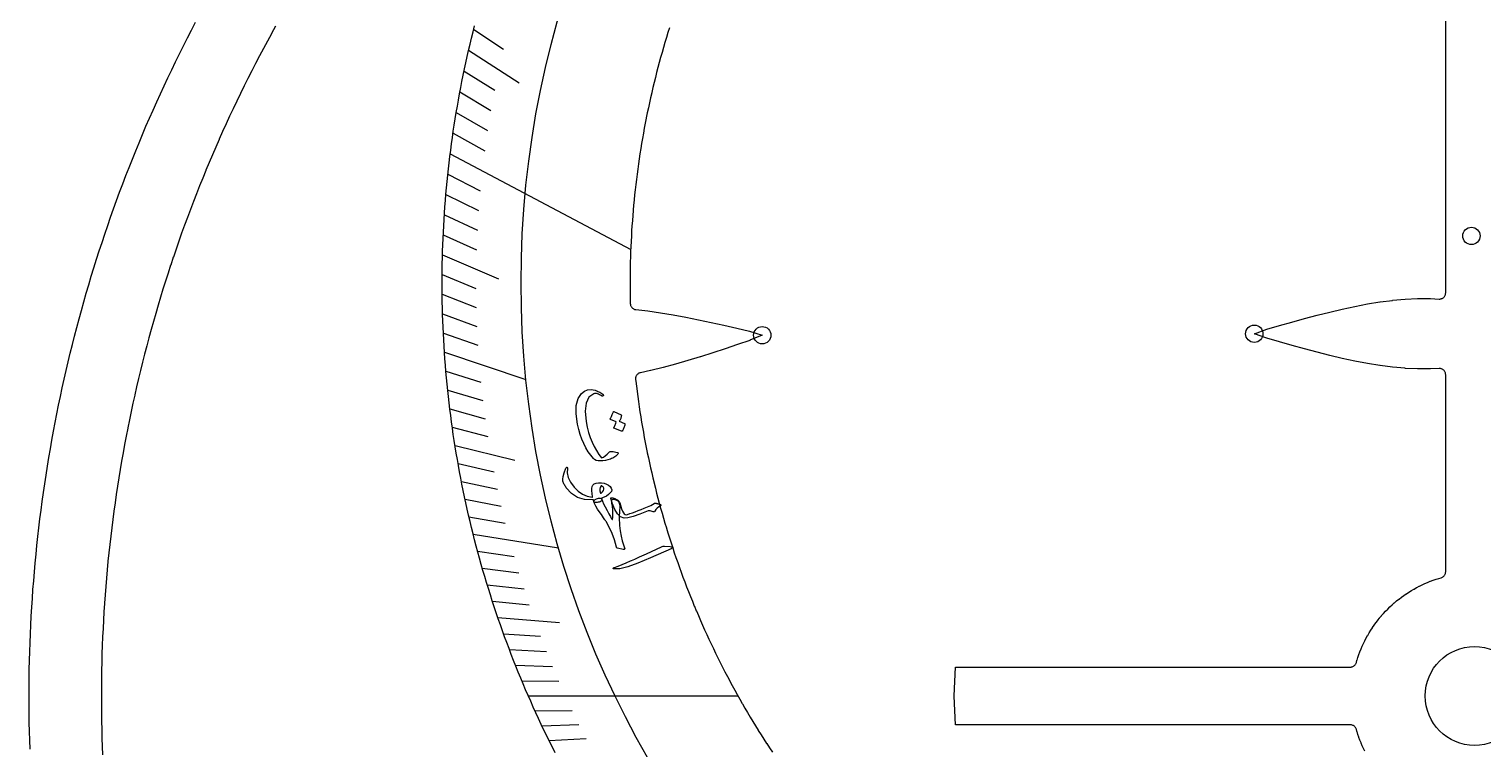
# Model space of a CAD drawing. Header units: millimetres. Extents: x -58 to 58, y -58 to 58.
# Drawn here: x -58.5 to 0.3, y -2.1 to 27 of the extents above; entities that cross this region are included whole.
import ezdxf

# ---------------------------------------------------------------- set-up
doc = ezdxf.new("R2010")
doc.units = ezdxf.units.MM
for name, color, linetype in [('CUT_INNER', 6, 'Continuous'), ('CUT_OUTER', 1, 'Continuous'), ('ENGRAVE', 7, 'Continuous'), ('ENGRAVE_FINE', 8, 'Continuous'), ('TEXT', 5, 'Continuous')]:
    doc.layers.add(name, color=color, linetype=linetype)

msp = doc.modelspace()

# ---------------------------------------------------------------- linework, layer by layer
at = {"layer": 'CUT_INNER'}
for points in [[(-4.4422, -2.2343), (-4.4944, -2.1274), (-4.4957, -2.1246), (-4.5453, -2.0165), (-4.5465, -2.0137), (-4.5934, -1.9043), (-4.5946, -1.9015), (-4.6387, -1.791), (-4.6398, -1.7881), (-4.6813, -1.6766), (-4.6823, -1.6737), (-4.721, -1.5612), (-4.722, -1.5583), (-4.7579, -1.4449), (-4.7588, -1.442), (-4.7854, -1.3504), (-4.7934, -1.327), (-4.8038, -1.3044), (-4.8163, -1.2831), (-4.8309, -1.263), (-4.8474, -1.2446), (-4.8656, -1.2278), (-4.8854, -1.2129), (-4.9066, -1.2001), (-4.9289, -1.1894), (-4.9522, -1.181), (-4.9762, -1.1749), (-5.0007, -1.1712), (-5.0255, -1.17), (-20.9976, -1.17), (-21.0036, -1.1697), (-21.0042, -1.1637), (-21.0611, -0.0061), (-21.0611, 0.0061), (-21.0042, 1.1637), (-21.0036, 1.1697), (-20.9976, 1.17), (-5.0255, 1.17), (-5.0007, 1.1712), (-4.9762, 1.1749), (-4.9522, 1.181), (-4.9289, 1.1894), (-4.9066, 1.2001), (-4.8854, 1.2129), (-4.8656, 1.2278), (-4.8474, 1.2446), (-4.8309, 1.263), (-4.8163, 1.2831), (-4.8038, 1.3044), (-4.7934, 1.327), (-4.7854, 1.3504), (-4.7588, 1.442), (-4.7579, 1.4449), (-4.722, 1.5583), (-4.721, 1.5612), (-4.6823, 1.6737), (-4.6813, 1.6766), (-4.6398, 1.7881), (-4.6387, 1.791), (-4.5946, 1.9015), (-4.5934, 1.9043), (-4.5465, 2.0137), (-4.5453, 2.0165), (-4.4957, 2.1246), (-4.4944, 2.1274), (-4.4422, 2.2343), (-4.4409, 2.2371), (-4.3861, 2.3427), (-4.3846, 2.3454), (-4.3272, 2.4496), (-4.3257, 2.4523), (-4.2658, 2.5551), (-4.2643, 2.5577), (-4.2018, 2.659), (-4.2002, 2.6616), (-4.1353, 2.7613), (-4.1336, 2.7638), (-4.0663, 2.8619), (-4.0645, 2.8644), (-3.9948, 2.9609), (-3.993, 2.9633), (-3.921, 3.058), (-3.9191, 3.0604), (-3.8448, 3.1533), (-3.8428, 3.1557), (-3.7662, 3.2467), (-3.7642, 3.2491), (-3.6854, 3.3382), (-3.6833, 3.3405), (-3.6024, 3.4276), (-3.6002, 3.4298), (-3.5172, 3.515), (-3.515, 3.5172), (-3.4298, 3.6002), (-3.4276, 3.6024), (-3.3405, 3.6833), (-3.3382, 3.6854), (-3.2491, 3.7642), (-3.2467, 3.7662), (-3.1557, 3.8428), (-3.1533, 3.8448), (-3.0604, 3.9191), (-3.058, 3.921), (-2.9633, 3.993), (-2.9609, 3.9948), (-2.8644, 4.0645), (-2.8619, 4.0663), (-2.7638, 4.1336), (-2.7613, 4.1353), (-2.6616, 4.2002), (-2.659, 4.2018), (-2.5577, 4.2643), (-2.5551, 4.2658), (-2.4523, 4.3257), (-2.4496, 4.3272), (-2.3454, 4.3846), (-2.3427, 4.3861), (-2.2371, 4.4409), (-2.2343, 4.4422), (-2.1274, 4.4944), (-2.1246, 4.4957), (-2.0165, 4.5453), (-2.0137, 4.5465), (-1.9043, 4.5934), (-1.9015, 4.5946), (-1.791, 4.6387), (-1.7881, 4.6398), (-1.6766, 4.6813), (-1.6737, 4.6823), (-1.5612, 4.721), (-1.5583, 4.722), (-1.4449, 4.7579), (-1.442, 4.7588), (-1.3504, 4.7854), (-1.327, 4.7934), (-1.3044, 4.8038), (-1.2831, 4.8163), (-1.263, 4.8309), (-1.2446, 4.8474), (-1.2278, 4.8656), (-1.2129, 4.8854), (-1.2001, 4.9066), (-1.1894, 4.9289), (-1.181, 4.9522), (-1.1749, 4.9762), (-1.1712, 5.0007), (-1.17, 5.0255), (-1.17, 12.9993), (-1.1713, 13.0246), (-1.1751, 13.0496), (-1.1814, 13.0741), (-1.1902, 13.0978), (-1.2013, 13.1205), (-1.2147, 13.142), (-1.2302, 13.162), (-1.2476, 13.1803), (-1.2667, 13.1968), (-1.2875, 13.2113), (-1.3096, 13.2236), (-1.3328, 13.2336), (-1.3569, 13.2412), (-1.3817, 13.2464), (-1.4068, 13.249), (-1.4321, 13.249), (-1.7902, 13.2316), (-1.7964, 13.2315), (-2.2991, 13.2319), (-2.3048, 13.232), (-2.808, 13.2556), (-2.8133, 13.2559), (-3.317, 13.3009), (-3.3217, 13.3014), (-3.826, 13.3657), (-3.8301, 13.3663), (-4.335, 13.4479), (-4.3385, 13.4486), (-4.844, 13.5453), (-4.8469, 13.5459), (-5.353, 13.6554), (-5.3553, 13.656), (-5.8619, 13.776), (-5.8638, 13.7764), (-6.3709, 13.9047), (-6.3722, 13.9051), (-6.8792, 14.0395), (-7.3881, 14.1789), (-7.897, 14.3222), (-7.8983, 14.3225), (-8.4027, 14.4704), (-8.4098, 14.4727), (-8.909, 14.6521), (-8.9142, 14.6542), (-8.909, 14.6564), (-8.4098, 14.8358), (-8.4027, 14.8381), (-7.8983, 14.9859), (-7.897, 14.9862), (-7.3898, 15.129), (-6.8812, 15.2684), (-6.3722, 15.4033), (-6.3709, 15.4037), (-5.8638, 15.532), (-5.8619, 15.5324), (-5.3553, 15.6525), (-5.353, 15.653), (-4.8469, 15.7625), (-4.844, 15.7631), (-4.3385, 15.8599), (-4.335, 15.8605), (-3.8301, 15.9421), (-3.826, 15.9427), (-3.3217, 16.0071), (-3.317, 16.0076), (-2.8133, 16.0525), (-2.808, 16.0529), (-2.3048, 16.0764), (-2.2991, 16.0766), (-1.7964, 16.077), (-1.7902, 16.0768), (-1.4321, 16.0594), (-1.4068, 16.0594), (-1.3817, 16.0621), (-1.3569, 16.0672), (-1.3328, 16.0748), (-1.3096, 16.0848), (-1.2875, 16.0971), (-1.2667, 16.1116), (-1.2476, 16.1281), (-1.2302, 16.1464), (-1.2147, 16.1664), (-1.2013, 16.1879), (-1.1902, 16.2106), (-1.1814, 16.2344), (-1.1751, 16.2588), (-1.1713, 16.2838), (-1.17, 16.3091), (-1.17, 31.2953)], [(-48.5226, 27.0949), (-48.6872, 26.798), (-48.688, 26.7967), (-48.8507, 26.4988), (-48.8515, 26.4974), (-49.0124, 26.1985), (-49.0131, 26.1972), (-49.1722, 25.8973), (-49.173, 25.896), (-49.3302, 25.5951), (-49.3309, 25.5938), (-49.4863, 25.292), (-49.487, 25.2906), (-49.6406, 24.9878), (-49.6413, 24.9865), (-49.793, 24.6828), (-49.7937, 24.6814), (-49.9435, 24.3768), (-49.9442, 24.3754), (-50.0921, 24.0699), (-50.0928, 24.0685), (-50.2389, 23.7621), (-50.2395, 23.7607), (-50.3837, 23.4534), (-50.3844, 23.452), (-50.5267, 23.1438), (-50.5273, 23.1424), (-50.6677, 22.8333), (-50.6684, 22.8319), (-50.8069, 22.522), (-50.8075, 22.5206), (-50.9441, 22.2098), (-50.9447, 22.2084), (-51.0794, 21.8968), (-51.0801, 21.8954), (-51.2128, 21.583), (-51.2134, 21.5816), (-51.3443, 21.2683), (-51.3449, 21.2669), (-51.4738, 20.9529), (-51.4744, 20.9515), (-51.6014, 20.6367), (-51.602, 20.6352), (-51.7271, 20.3197), (-51.7277, 20.3182), (-51.8508, 20.0019), (-51.8513, 20.0005), (-51.9725, 19.6834), (-51.9731, 19.6819), (-52.0923, 19.3641), (-52.0929, 19.3626), (-52.2102, 19.0441), (-52.2107, 19.0426), (-52.3261, 18.7234), (-52.3266, 18.7219), (-52.44, 18.402), (-52.4405, 18.4005), (-52.5519, 18.0798), (-52.5524, 18.0784), (-52.6618, 17.7571), (-52.6623, 17.7556), (-52.7698, 17.4336), (-52.7703, 17.4321), (-52.8758, 17.1095), (-52.8762, 17.108), (-52.9797, 16.7847), (-52.9802, 16.7832), (-53.0817, 16.4593), (-53.0822, 16.4579), (-53.1817, 16.1333), (-53.1822, 16.1318), (-53.2797, 15.8067), (-53.2802, 15.8052), (-53.3757, 15.4795), (-53.3761, 15.478), (-53.4697, 15.1517), (-53.4701, 15.1502), (-53.5616, 14.8233), (-53.5621, 14.8218), (-53.6516, 14.4944), (-53.652, 14.4929), (-53.7395, 14.1649), (-53.7399, 14.1634), (-53.8254, 13.8349), (-53.8258, 13.8334), (-53.9093, 13.5044), (-53.9097, 13.5029), (-53.9911, 13.1733), (-53.9915, 13.1718), (-54.071, 12.8418), (-54.0713, 12.8403), (-54.1487, 12.5098), (-54.1491, 12.5083), (-54.2245, 12.1773), (-54.2248, 12.1758), (-54.2982, 11.8444), (-54.2985, 11.8429), (-54.3698, 11.511), (-54.3701, 11.5095), (-54.4394, 11.1771), (-54.4397, 11.1756), (-54.507, 10.8429), (-54.5073, 10.8414), (-54.5725, 10.5082), (-54.5728, 10.5067), (-54.6359, 10.1732), (-54.6362, 10.1717), (-54.6973, 9.8378), (-54.6976, 9.8363), (-54.7567, 9.502), (-54.7569, 9.5005), (-54.8139, 9.1658), (-54.8142, 9.1643), (-54.8692, 8.8293), (-54.8694, 8.8278), (-54.9223, 8.4925), (-54.9225, 8.4909), (-54.9734, 8.1553), (-54.9736, 8.1538), (-55.0224, 7.8178), (-55.0226, 7.8163), (-55.0693, 7.4801), (-55.0695, 7.4786), (-55.1142, 7.142), (-55.1144, 7.1405), (-55.157, 6.8037), (-55.1571, 6.8022), (-55.1977, 6.4652), (-55.1978, 6.4636), (-55.2363, 6.1264), (-55.2365, 6.1248), (-55.2728, 5.7873), (-55.273, 5.7858), (-55.3073, 5.4481), (-55.3075, 5.4465), (-55.3397, 5.1086), (-55.3398, 5.1071), (-55.37, 4.7689), (-55.3701, 4.7674), (-55.3982, 4.4291), (-55.3983, 4.4276), (-55.4244, 4.0891), (-55.4245, 4.0876), (-55.4484, 3.749), (-55.4485, 3.7474), (-55.4704, 3.4087), (-55.4705, 3.4071), (-55.4902, 3.0682), (-55.4903, 3.0667), (-55.508, 2.7277), (-55.5081, 2.7262), (-55.5237, 2.3871), (-55.5238, 2.3855), (-55.5373, 2.0463), (-55.5374, 2.0448), (-55.5488, 1.7055), (-55.5489, 1.704), (-55.5582, 1.3646), (-55.5583, 1.3631), (-55.5656, 1.0237), (-55.5656, 1.0222), (-55.5708, 0.6828), (-55.5708, 0.6812), (-55.5739, 0.3418), (-55.574, 0.3402), (-55.575, 0.0008), (-55.575, -0.0008), (-55.574, -0.3402), (-55.5739, -0.3418), (-55.5708, -0.6812), (-55.5708, -0.6828), (-55.5656, -1.0222), (-55.5656, -1.0237), (-55.5583, -1.3631), (-55.5582, -1.3646), (-55.5489, -1.704), (-55.5488, -1.7055), (-55.5374, -2.0448), (-55.5373, -2.0463), (-55.5238, -2.3855)], [(-37.2055, -2.2988), (-37.3215, -2.0702), (-37.436, -1.8408), (-37.5492, -1.6108), (-37.661, -1.38), (-37.7713, -1.1486), (-37.8802, -0.9165), (-37.9877, -0.6837), (-38.0937, -0.4503), (-38.1983, -0.2162), (-38.3015, 0.0184), (-38.4033, 0.2538), (-38.5036, 0.4897), (-38.6024, 0.7263), (-38.6998, 0.9634), (-38.7957, 1.2012), (-38.8902, 1.4395), (-38.9832, 1.6785), (-39.0747, 1.9179), (-39.1648, 2.158), (-39.2534, 2.3986), (-39.3405, 2.6397), (-39.4261, 2.8813), (-39.5103, 3.1235), (-39.593, 3.3662), (-39.6741, 3.6094), (-39.7538, 3.8531), (-39.832, 4.0972), (-39.9087, 4.3419), (-39.9839, 4.587), (-40.0575, 4.8325), (-40.1297, 5.0786), (-40.2004, 5.325), (-40.2695, 5.5719), (-40.3371, 5.8192), (-40.4032, 6.0669), (-40.4678, 6.315), (-40.5309, 6.5635), (-40.5924, 6.8124), (-40.6524, 7.0616), (-40.7109, 7.3113), (-40.7678, 7.5612), (-40.8232, 7.8116), (-40.8771, 8.0622), (-40.9295, 8.3132), (-40.9802, 8.5645), (-41.0295, 8.8161), (-41.0772, 9.068), (-41.1234, 9.3202), (-41.168, 9.5727), (-41.211, 9.8254), (-41.2525, 10.0784), (-41.2925, 10.3316), (-41.3309, 10.5851), (-41.3677, 10.8388), (-41.403, 11.0928), (-41.4368, 11.3469), (-41.4689, 11.6013), (-41.4995, 11.8558), (-41.5286, 12.1105), (-41.5561, 12.3654), (-41.582, 12.6205), (-41.6063, 12.8757), (-41.6291, 13.1311), (-41.6503, 13.3866), (-41.67, 13.6422), (-41.6881, 13.898), (-41.7046, 14.1538), (-41.7195, 14.4097), (-41.7329, 14.6658), (-41.7447, 14.9219), (-41.7549, 15.1781), (-41.7636, 15.4343), (-41.7706, 15.6906), (-41.7762, 15.9469), (-41.7801, 16.2032), (-41.7825, 16.4596), (-41.7833, 16.716), (-41.7825, 16.9724), (-41.7801, 17.2287), (-41.7762, 17.4851), (-41.7707, 17.7414), (-41.7636, 17.9977), (-41.755, 18.2539), (-41.7447, 18.5101), (-41.733, 18.7662), (-41.7196, 19.0222), (-41.7047, 19.2782), (-41.6882, 19.534), (-41.6701, 19.7898), (-41.6505, 20.0454), (-41.6292, 20.3009), (-41.6065, 20.5562), (-41.5821, 20.8115), (-41.5562, 21.0665), (-41.5287, 21.3214), (-41.4997, 21.5762), (-41.4691, 21.8307), (-41.437, 22.0851), (-41.4032, 22.3392), (-41.368, 22.5932), (-41.3311, 22.8469), (-41.2927, 23.1004), (-41.2528, 23.3536), (-41.2113, 23.6066), (-41.1682, 23.8593), (-41.1236, 24.1118), (-41.0775, 24.364), (-41.0298, 24.6159), (-40.9805, 24.8675), (-40.9298, 25.1188), (-40.8774, 25.3698), (-40.8236, 25.6204), (-40.7682, 25.8708), (-40.7112, 26.1207), (-40.6528, 26.3704), (-40.5928, 26.6196), (-40.5312, 26.8685), (-40.4682, 27.117)], [(-32.5826, 27.0381), (-32.6448, 26.8394), (-32.6453, 26.8379), (-32.7063, 26.6389), (-32.7068, 26.6374), (-32.7666, 26.438), (-32.767, 26.4366), (-32.8256, 26.2368), (-32.826, 26.2353), (-32.8834, 26.0352), (-32.8838, 26.0337), (-32.94, 25.8333), (-32.9404, 25.8318), (-32.9953, 25.631), (-32.9957, 25.6295), (-33.0494, 25.4284), (-33.0498, 25.4269), (-33.1022, 25.2254), (-33.1026, 25.2239), (-33.1538, 25.0221), (-33.1542, 25.0206), (-33.2041, 24.8185), (-33.2045, 24.8171), (-33.2532, 24.6147), (-33.2536, 24.6132), (-33.301, 24.4105), (-33.3014, 24.409), (-33.3476, 24.206), (-33.348, 24.2045), (-33.3929, 24.0012), (-33.3933, 23.9997), (-33.437, 23.7962), (-33.4373, 23.7947), (-33.4798, 23.5909), (-33.4801, 23.5894), (-33.5214, 23.3853), (-33.5217, 23.3838), (-33.5617, 23.1795), (-33.562, 23.178), (-33.6007, 22.9735), (-33.601, 22.972), (-33.6384, 22.7672), (-33.6387, 22.7657), (-33.6749, 22.5607), (-33.6752, 22.5592), (-33.7102, 22.3539), (-33.7104, 22.3524), (-33.7441, 22.147), (-33.7444, 22.1455), (-33.7768, 21.9398), (-33.777, 21.9383), (-33.8082, 21.7325), (-33.8084, 21.731), (-33.8384, 21.525), (-33.8386, 21.5234), (-33.8672, 21.3172), (-33.8674, 21.3157), (-33.8948, 21.1093), (-33.895, 21.1078), (-33.9211, 20.9013), (-33.9213, 20.8998), (-33.9462, 20.6931), (-33.9463, 20.6916), (-33.9699, 20.4847), (-33.9701, 20.4832), (-33.9924, 20.2762), (-33.9926, 20.2747), (-34.0136, 20.0676), (-34.0137, 20.066), (-34.0335, 19.8588), (-34.0337, 19.8573), (-34.0522, 19.6499), (-34.0523, 19.6484), (-34.0695, 19.4409), (-34.0696, 19.4394), (-34.0856, 19.2318), (-34.0857, 19.2303), (-34.1004, 19.0226), (-34.1005, 19.0211), (-34.1139, 18.8133), (-34.114, 18.8118), (-34.1261, 18.604), (-34.1262, 18.6025), (-34.137, 18.3946), (-34.1371, 18.393), (-34.1467, 18.1851), (-34.1468, 18.1835), (-34.1551, 17.9755), (-34.1551, 17.974), (-34.1621, 17.7659), (-34.1622, 17.7644), (-34.1679, 17.5563), (-34.168, 17.5548), (-34.1724, 17.3466), (-34.1725, 17.3451), (-34.1757, 17.1369), (-34.1757, 17.1354), (-34.1776, 16.9272), (-34.1776, 16.9257), (-34.1783, 16.7175), (-34.1783, 16.716), (-34.1776, 16.5078), (-34.1776, 16.5063), (-34.1757, 16.2981), (-34.1757, 16.2966), (-34.1725, 16.0884), (-34.1724, 16.0869), (-34.168, 15.8787), (-34.1679, 15.8772), (-34.1678, 15.8723), (-34.166, 15.8485), (-34.162, 15.825), (-34.1557, 15.802), (-34.1472, 15.7796), (-34.1367, 15.7582), (-34.1242, 15.7379), (-34.1098, 15.7189), (-34.0936, 15.7014), (-34.0759, 15.6854), (-34.0567, 15.6712), (-34.0362, 15.659), (-34.0147, 15.6487), (-33.9923, 15.6405), (-33.9692, 15.6345), (-33.9456, 15.6307), (-33.4635, 15.5769), (-33.4599, 15.5764), (-32.9503, 15.5046), (-32.9473, 15.5042), (-32.4365, 15.4196), (-32.4341, 15.4192), (-31.9223, 15.3241), (-31.9204, 15.3238), (-31.4076, 15.2205), (-31.4063, 15.2202), (-30.8933, 15.1109), (-30.3782, 14.9966), (-29.8629, 14.8785), (-29.8616, 14.8782), (-29.3505, 14.7553), (-29.3432, 14.7533), (-28.8354, 14.5985), (-28.8306, 14.5968), (-28.8356, 14.5943), (-29.3254, 14.3907), (-29.3324, 14.388), (-29.829, 14.2156), (-29.8303, 14.2152), (-30.3299, 14.0477), (-30.831, 13.8836), (-31.3327, 13.7238), (-31.3341, 13.7234), (-31.8343, 13.5703), (-31.8361, 13.5698), (-32.3362, 13.4251), (-32.3385, 13.4244), (-32.8386, 13.2902), (-32.8415, 13.2894), (-33.3416, 13.168), (-33.3451, 13.1672), (-33.7573, 13.0796), (-33.7811, 13.0734), (-33.8041, 13.0648), (-33.8262, 13.054), (-33.8471, 13.041), (-33.8666, 13.0261), (-33.8846, 13.0094), (-33.9008, 12.9909), (-33.9152, 12.971), (-33.9275, 12.9498), (-33.9377, 12.9274), (-33.9456, 12.9041), (-33.9512, 12.8802), (-33.9545, 12.8559), (-33.9553, 12.8313), (-33.9537, 12.8068), (-33.9463, 12.7419), (-33.9462, 12.7404), (-33.9213, 12.5337), (-33.9211, 12.5322), (-33.895, 12.3257), (-33.8948, 12.3241), (-33.8674, 12.1178), (-33.8672, 12.1163), (-33.8386, 11.9101), (-33.8384, 11.9085), (-33.8084, 11.7025), (-33.8082, 11.701), (-33.777, 11.4952), (-33.7768, 11.4936), (-33.7444, 11.288), (-33.7441, 11.2865), (-33.7104, 11.0811), (-33.7102, 11.0795), (-33.6752, 10.8743), (-33.6749, 10.8728), (-33.6387, 10.6678), (-33.6384, 10.6663), (-33.601, 10.4615), (-33.6007, 10.46), (-33.562, 10.2555), (-33.5617, 10.254), (-33.5217, 10.0497), (-33.5214, 10.0481), (-33.4801, 9.8441), (-33.4798, 9.8426), (-33.4373, 9.6388), (-33.437, 9.6373), (-33.3933, 9.4338), (-33.3929, 9.4323), (-33.348, 9.229), (-33.3476, 9.2275), (-33.3014, 9.0245), (-33.301, 9.023), (-33.2536, 8.8203), (-33.2532, 8.8188), (-33.2045, 8.6164), (-33.2041, 8.6149), (-33.1542, 8.4129), (-33.1538, 8.4114), (-33.1026, 8.2096), (-33.1022, 8.2081), (-33.0498, 8.0066), (-33.0494, 8.0051), (-32.9957, 7.804), (-32.9953, 7.8025), (-32.9404, 7.6017), (-32.94, 7.6002), (-32.8838, 7.3998), (-32.8834, 7.3983), (-32.826, 7.1982), (-32.8256, 7.1967), (-32.767, 6.9969), (-32.7666, 6.9955), (-32.7068, 6.7961), (-32.7063, 6.7946), (-32.6453, 6.5956), (-32.6448, 6.5941), (-32.5826, 6.3954), (-32.5821, 6.394), (-32.5186, 6.1957), (-32.5181, 6.1943), (-32.4535, 5.9964), (-32.453, 5.9949), (-32.3871, 5.7975), (-32.3866, 5.796), (-32.3195, 5.5989), (-32.319, 5.5975), (-32.2506, 5.4008), (-32.2501, 5.3994), (-32.1806, 5.2032), (-32.1801, 5.2017), (-32.1093, 5.0059), (-32.1088, 5.0045), (-32.0369, 4.8091), (-32.0363, 4.8077), (-31.9632, 4.6128), (-31.9627, 4.6113), (-31.8883, 4.4169), (-31.8878, 4.4154), (-31.8123, 4.2214), (-31.8117, 4.22), (-31.735, 4.0265), (-31.7344, 4.0251), (-31.6565, 3.832), (-31.656, 3.8306), (-31.5769, 3.638), (-31.5763, 3.6366), (-31.496, 3.4445), (-31.4954, 3.4431), (-31.414, 3.2515), (-31.4134, 3.2501), (-31.3308, 3.059), (-31.3302, 3.0576), (-31.2464, 2.867), (-31.2458, 2.8656), (-31.1608, 2.6755), (-31.1602, 2.6741), (-31.0741, 2.4846), (-31.0735, 2.4832), (-30.9862, 2.2942), (-30.9855, 2.2928), (-30.8971, 2.1044), (-30.8964, 2.103), (-30.8069, 1.915), (-30.8062, 1.9137), (-30.7155, 1.7263), (-30.7148, 1.7249), (-30.6229, 1.5381), (-30.6222, 1.5367), (-30.5292, 1.3505), (-30.5285, 1.3491), (-30.4343, 1.1635), (-30.4336, 1.1621), (-30.3383, 0.977), (-30.3376, 0.9757), (-30.2412, 0.7912), (-30.2405, 0.7898), (-30.1429, 0.6059), (-30.1422, 0.6046), (-30.0435, 0.4213), (-30.0427, 0.4199), (-29.9429, 0.2372), (-29.9422, 0.2359), (-29.8412, 0.0538), (-29.8405, 0.0525), (-29.7384, -0.129), (-29.7377, -0.1303), (-29.6345, -0.3111), (-29.6337, -0.3125), (-29.5295, -0.4927), (-29.5287, -0.494), (-29.4233, -0.6735), (-29.4225, -0.6748), (-29.3161, -0.8537), (-29.3153, -0.855), (-29.2077, -1.0333), (-29.2069, -1.0346), (-29.0982, -1.2122), (-29.0974, -1.2135), (-28.9877, -1.3904), (-28.9869, -1.3917), (-28.876, -1.5679), (-28.8752, -1.5692), (-28.7633, -1.7447), (-28.7625, -1.746), (-28.6495, -1.9209), (-28.6486, -1.9222), (-28.5346, -2.0963), (-28.5337, -2.0976), (-28.4186, -2.271)]]:
    msp.add_lwpolyline(points, dxfattribs=at)
msp.add_circle((0, 0), 2, dxfattribs=at)
at = {"layer": 'CUT_OUTER'}
msp.add_lwpolyline([(-58.4603, -2.154), (-58.4724, -1.7952), (-58.4824, -1.4364), (-58.4901, -1.0776), (-58.4956, -0.7186), (-58.4989, -0.3597), (-58.5, -0.0008), (-58.4989, 0.3582), (-58.4956, 0.7171), (-58.4901, 1.076), (-58.4824, 1.4349), (-58.4725, 1.7937), (-58.4604, 2.1525), (-58.4461, 2.5111), (-58.4296, 2.8697), (-58.4109, 3.2282), (-58.39, 3.5865), (-58.3668, 3.9447), (-58.3415, 4.3028), (-58.314, 4.6607), (-58.2844, 5.0184), (-58.2525, 5.3759), (-58.2184, 5.7332), (-58.1821, 6.0904), (-58.1436, 6.4472), (-58.103, 6.8039), (-58.0601, 7.1603), (-58.0151, 7.5164), (-57.9679, 7.8722), (-57.9185, 8.2278), (-57.8669, 8.583), (-57.8132, 8.9379), (-57.7573, 9.2924), (-57.6991, 9.6467), (-57.6389, 10.0005), (-57.5764, 10.354), (-57.5118, 10.7071), (-57.445, 11.0598), (-57.3761, 11.412), (-57.305, 11.7639), (-57.2317, 12.1153), (-57.1563, 12.4662), (-57.0787, 12.8167), (-56.999, 13.1667), (-56.9172, 13.5162), (-56.8332, 13.8651), (-56.747, 14.2136), (-56.6587, 14.5615), (-56.5683, 14.9089), (-56.4758, 15.2557), (-56.3811, 15.602), (-56.2843, 15.9476), (-56.1854, 16.2927), (-56.0844, 16.6371), (-55.9812, 16.9809), (-55.876, 17.3241), (-55.7686, 17.6666), (-55.6592, 18.0085), (-55.5476, 18.3497), (-55.434, 18.6901), (-55.3183, 19.0299), (-55.2005, 19.369), (-55.0806, 19.7073), (-54.9586, 20.0449), (-54.8346, 20.3818), (-54.7085, 20.7179), (-54.5804, 21.0531), (-54.4501, 21.3876), (-54.3179, 21.7213), (-54.1836, 22.0542), (-54.0472, 22.3863), (-53.9089, 22.7175), (-53.7685, 23.0478), (-53.626, 23.3773), (-53.4816, 23.7059), (-53.3351, 24.0336), (-53.1866, 24.3604), (-53.0362, 24.6863), (-52.8837, 25.0113), (-52.7292, 25.3353), (-52.5728, 25.6584), (-52.4144, 25.9805), (-52.254, 26.3016), (-52.0916, 26.6217), (-51.9273, 26.9408), (-51.761, 27.2589)], dxfattribs=at)
at = {"layer": 'ENGRAVE'}
for points in [[(-41.456, 21.9356), (-34.1514, 18.0705)], [(-41.6886, 13.9061), (-38.3905, 12.806)], [(-40.5273, 6.5492), (-37.0684, 5.9903)], [(-38.2935, 0), (-29.8111, 0)]]:
    msp.add_lwpolyline(points, dxfattribs=at)
for centre, radius in [((0, 16.7167), 38.5892), ((-0.127, 18.6142), 0.351), ((-28.8298, 14.5968), 0.351), ((-8.915, 14.6542), 0.351)]:
    msp.add_circle(centre, radius, dxfattribs=at)
at = {"layer": 'ENGRAVE_FINE'}
for points in [[(-40.5054, 26.971), (-39.2945, 26.1647)], [(-40.7103, 26.1248), (-38.6635, 24.8114)], [(-40.8962, 25.2809), (-39.6551, 24.5137)], [(-41.0633, 24.4396), (-39.8078, 23.6923)], [(-41.2122, 23.6014), (-39.9425, 22.8743)], [(-41.343, 22.7666), (-40.0596, 22.0599)], [(-41.5518, 21.1088), (-40.2422, 20.4435)], [(-41.6305, 20.2866), (-40.3083, 19.6423)], [(-41.6925, 19.4691), (-40.3582, 18.8461)], [(-41.7382, 18.6568), (-40.3922, 18.0552)], [(-41.7679, 17.85), (-39.5014, 16.8814)], [(-41.7819, 17.0488), (-40.4137, 16.4905)], [(-41.7807, 16.2536), (-40.402, 15.7173)], [(-41.7645, 15.4646), (-40.3757, 14.9504)], [(-41.7337, 14.6821), (-40.3353, 14.1901)], [(-41.6296, 13.137), (-40.2133, 12.6901)], [(-41.5571, 12.3749), (-40.1323, 11.9507)], [(-41.4712, 11.6201), (-40.0386, 11.2187)], [(-41.3725, 10.8725), (-39.9324, 10.4941)], [(-41.2612, 10.1325), (-38.8441, 9.539)], [(-41.1377, 9.4001), (-39.6839, 9.0679)], [(-41.0022, 8.6755), (-39.5423, 8.3666)], [(-40.8551, 7.9587), (-39.3895, 7.6732)], [(-40.6967, 7.2499), (-39.2259, 6.9879)], [(-40.3472, 5.8566), (-38.8673, 5.6418)], [(-40.1568, 5.1723), (-38.6729, 4.9812)], [(-39.9562, 4.4963), (-38.469, 4.3289)], [(-39.7459, 3.8286), (-38.2556, 3.685)], [(-39.526, 3.1693), (-37.0324, 2.9693)], [(-39.2969, 2.5184), (-37.8021, 2.4226)], [(-39.0588, 1.876), (-37.5624, 1.8041)], [(-38.8121, 1.2421), (-37.3145, 1.1942)], [(-38.5569, 0.6168), (-37.0586, 0.5928)], [(-38.0222, -0.6082), (-36.5239, -0.5843)], [(-37.7432, -1.2079), (-36.2456, -1.16)], [(-37.4567, -1.7991), (-35.9603, -1.7272)]]:
    msp.add_lwpolyline(points, dxfattribs=at)
at = {"layer": 'TEXT'}
for points in [[(-34.6707, 9.7839), (-34.6963, 9.754), (-34.7256, 9.7255), (-34.7583, 9.6982), (-34.7946, 9.6723), (-34.8342, 9.6477), (-34.8769, 9.6246), (-34.9227, 9.6028), (-34.9716, 9.5825), (-35.0713, 9.5487), (-35.172, 9.5248), (-35.2739, 9.511), (-35.3769, 9.5074), (-35.4709, 9.5146), (-35.5492, 9.5327), (-35.6118, 9.5617), (-35.6587, 9.6015), (-35.7671, 9.7364), (-35.8682, 9.8828), (-35.9618, 10.0408), (-36.0478, 10.2103), (-36.1255, 10.3913), (-36.1944, 10.5837), (-36.2542, 10.7876), (-36.3048, 11.0027), (-36.3626, 11.4118), (-36.354, 11.7552), (-36.2807, 12.0315), (-36.1443, 12.2398), (-36.0284, 12.3321), (-35.8978, 12.3838), (-35.7525, 12.3954), (-35.5927, 12.3672), (-35.5576, 12.3555), (-35.5214, 12.3414), (-35.4843, 12.3249), (-35.4461, 12.3061), (-35.407, 12.2849), (-35.3668, 12.2614), (-35.3257, 12.2356), (-35.2835, 12.2074), (-35.2713, 12.1977), (-35.2633, 12.1871), (-35.2592, 12.1755), (-35.2592, 12.1629), (-35.2613, 12.1542), (-35.2664, 12.1465), (-35.2743, 12.1397), (-35.2851, 12.1339), (-35.2956, 12.1305), (-35.306, 12.1303), (-35.3164, 12.1333), (-35.3267, 12.1396), (-35.3679, 12.1657), (-35.41, 12.1885), (-35.453, 12.208), (-35.4971, 12.2243), (-35.5384, 12.234), (-35.5775, 12.2372), (-35.6144, 12.2337), (-35.649, 12.2236), (-35.8409, 12.0832), (-35.9572, 11.8487), (-35.9961, 11.5202), (-35.9549, 11.0991), (-35.9095, 10.8711), (-35.8544, 10.6559), (-35.7896, 10.4537), (-35.7154, 10.2646), (-35.632, 10.0885), (-35.5396, 9.9252), (-35.4382, 9.7749), (-35.3281, 9.6375), (-35.2567, 9.6672), (-35.1809, 9.7174), (-35.1006, 9.7878), (-35.0157, 9.8784), (-35.0066, 9.8825), (-34.9889, 9.8855), (-34.9626, 9.8874), (-34.9276, 9.8882), (-34.9239, 9.8873), (-34.9208, 9.8867), (-34.9181, 9.8866), (-34.9161, 9.8867), (-34.8678, 9.8842), (-34.813, 9.8774), (-34.7518, 9.8664), (-34.6841, 9.8512), (-34.6627, 9.8428), (-34.6533, 9.8288), (-34.656, 9.8092), (-34.6707, 9.7839)], [(-34.3993, 11.0215), (-34.3941, 11.0179), (-34.3903, 11.0122), (-34.3881, 11.0044), (-34.3874, 10.9946), (-34.395, 10.9578), (-34.4041, 10.9219), (-34.4148, 10.8868), (-34.4269, 10.8525), (-34.4408, 10.8188), (-34.4565, 10.7854), (-34.4741, 10.7524), (-34.4937, 10.7196), (-34.5002, 10.7128), (-34.5077, 10.709), (-34.5162, 10.7082), (-34.5257, 10.7104), (-34.8305, 10.8331), (-34.8349, 10.8372), (-34.8361, 10.8441), (-34.834, 10.8538), (-34.8286, 10.8664), (-34.8232, 10.8753), (-34.8162, 10.8895), (-34.8074, 10.909), (-34.797, 10.9338), (-34.7846, 10.9641), (-34.7702, 11.0002), (-34.7536, 11.0421), (-34.7349, 11.0898), (-34.9709, 11.1907), (-34.9785, 11.1959), (-34.9814, 11.2037), (-34.9795, 11.214), (-34.9729, 11.2269), (-34.9672, 11.2381), (-34.9588, 11.2557), (-34.9476, 11.2796), (-34.9337, 11.3098), (-34.9171, 11.3468), (-34.8978, 11.3911), (-34.8758, 11.4425), (-34.8511, 11.501), (-34.8465, 11.5074), (-34.8414, 11.5106), (-34.8359, 11.5108), (-34.8298, 11.5078), (-34.5379, 11.3747), (-34.5326, 11.371), (-34.529, 11.3653), (-34.5268, 11.3575), (-34.5262, 11.3476), (-34.5315, 11.3166), (-34.5385, 11.2861), (-34.5472, 11.2563), (-34.5576, 11.2271), (-34.5694, 11.1985), (-34.5826, 11.1706), (-34.5969, 11.1434), (-34.6126, 11.1168)], [(-35.7015, 7.9322), (-36.0168, 7.946), (-36.2984, 8.0316), (-36.5459, 8.1898), (-36.7582, 8.421), (-36.782, 8.4549), (-36.804, 8.4886), (-36.8244, 8.5223), (-36.843, 8.5559), (-36.8597, 8.5892), (-36.8741, 8.6221), (-36.8863, 8.6544), (-36.8962, 8.6863), (-36.9027, 8.7697), (-36.8854, 8.8856), (-36.844, 9.0339), (-36.778, 9.214), (-36.7673, 9.2341), (-36.7556, 9.2469), (-36.7429, 9.2527), (-36.7293, 9.2513), (-36.7175, 9.2444), (-36.7107, 9.2336), (-36.7086, 9.2189), (-36.7114, 9.2003), (-36.7286, 9.0239), (-36.689, 8.8382), (-36.5924, 8.644), (-36.4386, 8.4423), (-36.2766, 8.287), (-36.1005, 8.1695), (-35.9105, 8.0895), (-35.7068, 8.0468), (-35.7005, 8.0491), (-35.6959, 8.0524), (-35.6929, 8.0567), (-35.6916, 8.0621), (-35.7147, 8.1893), (-35.7257, 8.2996), (-35.7249, 8.3929), (-35.7123, 8.4691), (-35.6803, 8.5331), (-35.6266, 8.5808), (-35.5512, 8.6123), (-35.4542, 8.6278), (-35.4411, 8.6286), (-35.4277, 8.6291), (-35.4139, 8.6291), (-35.3997, 8.6288), (-35.3851, 8.6281), (-35.3696, 8.6271), (-35.3534, 8.6258), (-35.3364, 8.6243), (-35.2243, 8.6055), (-35.1275, 8.5739), (-35.0461, 8.5296), (-34.9801, 8.4725), (-34.9361, 8.4087), (-34.9212, 8.3442), (-34.9352, 8.2788), (-34.9783, 8.2124), (-35.0448, 8.1472), (-35.1264, 8.0899), (-35.2233, 8.0406), (-35.3353, 7.9994), (-35.3335, 7.9923), (-35.3314, 7.9855), (-35.3292, 7.979), (-35.3268, 7.9728), (-35.3245, 7.9665), (-35.3223, 7.96), (-35.3202, 7.9532), (-35.3184, 7.9461), (-35.3174, 7.9205), (-35.3281, 7.8978), (-35.3504, 7.8778), (-35.3843, 7.8607), (-35.4229, 7.8474), (-35.463, 7.8381), (-35.5046, 7.8328), (-35.5476, 7.8314), (-35.5865, 7.834), (-35.6153, 7.8405), (-35.6343, 7.851), (-35.6433, 7.8654), (-35.6605, 7.9346), (-35.667, 7.9335), (-35.6761, 7.9327), (-35.6876, 7.9323), (-35.7015, 7.9322)], [(-35.3435, 8.2038), (-35.2871, 8.2574), (-35.2507, 8.3099), (-35.2343, 8.3613), (-35.2379, 8.4117), (-35.2524, 8.4389), (-35.2705, 8.462), (-35.2924, 8.4808), (-35.318, 8.4955), (-35.3307, 8.4992), (-35.343, 8.4973), (-35.355, 8.4898), (-35.3665, 8.4766), (-35.3903, 8.4318), (-35.3998, 8.3726), (-35.3949, 8.2991), (-35.3756, 8.2113), (-35.3716, 8.2027), (-35.365, 8.1986), (-35.3556, 8.199), (-35.3435, 8.2038)], [(-34.5993, 7.4995), (-34.609, 7.406), (-34.6149, 7.3096), (-34.6168, 7.2103), (-34.6149, 7.1081), (-34.6093, 7.0035), (-34.6005, 6.8968), (-34.5883, 6.7881), (-34.5728, 6.6773), (-34.5371, 6.4648), (-34.496, 6.2791), (-34.4502, 6.1202), (-34.3999, 5.9882), (-34.3954, 5.9737), (-34.3952, 5.9607), (-34.3994, 5.9493), (-34.4078, 5.9394), (-34.4192, 5.9318), (-34.4319, 5.9271), (-34.4461, 5.9253), (-34.4616, 5.9265), (-34.6808, 5.9744), (-34.699, 5.9801), (-34.7128, 5.9907), (-34.7223, 6.0059), (-34.7275, 6.0259), (-34.8086, 6.3107), (-34.906, 6.5777), (-35.0201, 6.8272), (-35.1512, 7.0597), (-35.1587, 7.0726), (-35.1726, 7.0943), (-35.193, 7.125), (-35.2199, 7.1645), (-35.2531, 7.2129), (-35.2927, 7.2703), (-35.3386, 7.3368), (-35.3908, 7.4123), (-35.4891, 7.5599), (-35.564, 7.6854), (-35.6156, 7.7885), (-35.6443, 7.8691), (-35.6418, 7.8919), (-35.6238, 7.9166), (-35.5901, 7.9433), (-35.5408, 7.9718), (-35.4567, 8.0018), (-35.3922, 8.0074), (-35.3473, 7.9885), (-35.3219, 7.9453), (-35.2971, 7.8761), (-35.2538, 7.7795), (-35.1918, 7.6557), (-35.1108, 7.5051), (-35.0693, 7.4294), (-35.0328, 7.3634), (-35.0014, 7.3068), (-34.975, 7.2596), (-34.9537, 7.2222), (-34.9377, 7.1945), (-34.927, 7.1767), (-34.9216, 7.1688), (-34.9191, 7.1659), (-34.9168, 7.1634), (-34.9149, 7.1612), (-34.9134, 7.1595), (-34.9121, 7.1579), (-34.9111, 7.1563), (-34.9103, 7.1546), (-34.9097, 7.1529), (-34.9014, 7.1434), (-34.8949, 7.1406), (-34.8902, 7.1446), (-34.8874, 7.1551), (-34.8797, 7.2006), (-34.874, 7.2477), (-34.8705, 7.2967), (-34.8691, 7.3475), (-34.8695, 7.4001), (-34.8715, 7.4546), (-34.8751, 7.511), (-34.8804, 7.5694), (-34.8865, 7.6264), (-34.8937, 7.6824), (-34.9019, 7.7374), (-34.9112, 7.7914), (-34.9218, 7.8438), (-34.9336, 7.8943), (-34.9468, 7.9428), (-34.9613, 7.9893), (-34.9628, 8.002), (-34.9601, 8.0114), (-34.9534, 8.0176), (-34.9425, 8.0205), (-34.9216, 8.0194), (-34.9008, 8.0167), (-34.8801, 8.0127), (-34.8595, 8.0072), (-34.8387, 8.0006), (-34.8171, 7.9932), (-34.795, 7.9851), (-34.7721, 7.9762), (-34.7277, 7.9553), (-34.6918, 7.9323), (-34.6643, 7.9073), (-34.6453, 7.8801), (-34.6155, 7.8067), (-34.598, 7.7189), (-34.5927, 7.6165), (-34.5993, 7.4995)], [(-34.2818, 7.3399), (-34.1818, 7.3756), (-34.077, 7.4142), (-33.9672, 7.4557), (-33.8525, 7.5001), (-33.7324, 7.5477), (-33.6067, 7.5988), (-33.4751, 7.6534), (-33.3379, 7.7114), (-33.2032, 7.7914), (-33.1842, 7.797), (-33.1654, 7.7998), (-33.1468, 7.7998), (-33.1285, 7.797), (-33.1189, 7.795), (-33.1061, 7.7917), (-33.0901, 7.7873), (-33.071, 7.7817), (-33.0485, 7.7752), (-33.0225, 7.7681), (-32.993, 7.7604), (-32.96, 7.7521), (-32.9492, 7.7489), (-32.9406, 7.7438), (-32.9344, 7.7367), (-32.9305, 7.7276), (-32.9301, 7.7194), (-32.9337, 7.7114), (-32.9411, 7.7037), (-32.9524, 7.6963), (-33.016, 7.654), (-33.0747, 7.6029), (-33.1285, 7.543), (-33.1774, 7.4743), (-33.1916, 7.4564), (-33.2079, 7.4466), (-33.2265, 7.4449), (-33.2474, 7.4512), (-33.37, 7.494), (-33.3843, 7.4963), (-33.4019, 7.4953), (-33.4229, 7.4911), (-33.4474, 7.4837), (-33.7839, 7.3495), (-34.0585, 7.257), (-34.2713, 7.2068), (-34.4225, 7.1994), (-34.5602, 7.2481), (-34.6859, 7.3644), (-34.799, 7.5484), (-34.8984, 7.8004), (-34.9176, 7.8984), (-34.8992, 7.9537), (-34.8436, 7.9663), (-34.7506, 7.9363), (-34.7378, 7.9302), (-34.7253, 7.9243), (-34.7131, 7.9186), (-34.7011, 7.913), (-34.6894, 7.9076), (-34.678, 7.9024), (-34.6669, 7.8973), (-34.656, 7.8924), (-34.6343, 7.8791), (-34.6167, 7.861), (-34.603, 7.8382), (-34.5933, 7.8105), (-34.5564, 7.6849), (-34.5186, 7.5756), (-34.48, 7.4827), (-34.4408, 7.406), (-34.4108, 7.3648), (-34.3743, 7.3401), (-34.3313, 7.3318), (-34.2818, 7.3399)], [(-32.5554, 6.0432), (-32.4803, 6.0326), (-32.4492, 6.0147), (-32.462, 5.989), (-32.5188, 5.9558), (-33.3487, 5.5942), (-33.8578, 5.3718), (-34.2734, 5.2206), (-34.5959, 5.1422), (-34.8255, 5.1372), (-34.8465, 5.1433), (-34.8591, 5.1507), (-34.8634, 5.1594), (-34.8595, 5.1694), (-34.8513, 5.179), (-34.8394, 5.1878), (-34.8239, 5.1959), (-34.8048, 5.2033), (-34.6535, 5.2533), (-34.4953, 5.3134), (-34.3303, 5.3836), (-34.1583, 5.4635), (-34.113, 5.4835), (-33.9913, 5.5387), (-33.7929, 5.6291), (-33.5178, 5.7541), (-32.9088, 6.0351), (-32.8757, 6.0477), (-32.8441, 6.0561), (-32.814, 6.0603), (-32.7855, 6.0603)]]:
    msp.add_lwpolyline(points, close=True, dxfattribs=at)

doc.saveas('drawing.dxf')
